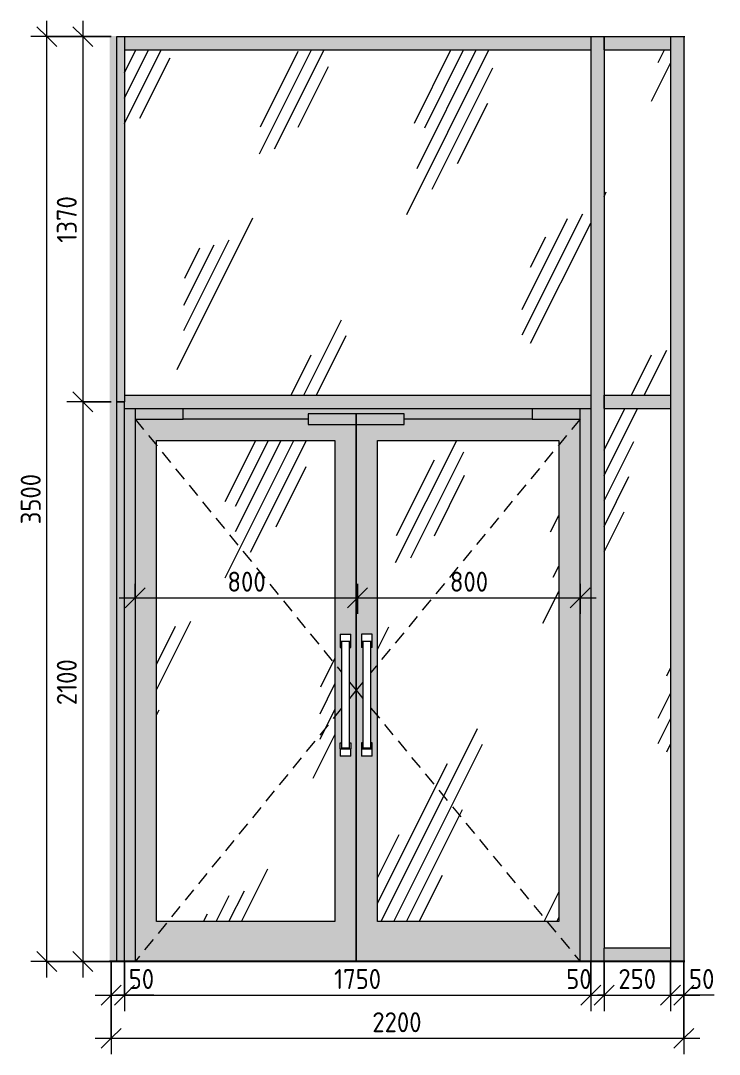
# Model space of a CAD drawing. Header units: millimetres. Extents: x -11619 to 28531, y -388 to 22769.
# Drawn here: x 21148 to 23771, y -348 to 3530 of the extents above; entities that cross this region are included whole.
import ezdxf

# ---------------------------------------------------------------- set-up
doc = ezdxf.new("R2010")
doc.units = ezdxf.units.MM
doc.linetypes.add('200_ШТРИХ_ш1п0_6_', pattern=[80, 50, -30])
for name, color, linetype, lineweight in [('A-ANNO-DIMS', 7, 'Continuous', 9), ('A-ANNO-DIMS-50', 7, 'Continuous', 9), ('A-DOOR-1', 7, 'Continuous', 9), ('A-DOOR-3', 7, '200_ШТРИХ_ш1п0_6_', 9), ('A-FLOR', 7, 'Continuous', 9), ('A-GLAZ-CURT', 7, 'Continuous', 9), ('A-GLAZ-CWMG', 7, 'Continuous', 9), ('A-WALL-PATT', 7, 'Continuous', 9), ('I-WALL', 7, 'Continuous', 9)]:
    doc.layers.add(name, color=color, linetype=linetype, lineweight=lineweight)
doc.layers.add('A-FLOR-FNSH-2', color=7, linetype='Continuous', lineweight=25, true_color=0x3c3c3c)
doc.styles.add('ISOCPEUR', font='isocpeur.ttf', dxfattribs={"width": 0.9, "height": 75})
doc.dimstyles.new('ISO-1_5_2', dxfattribs={"dimscale": 304.8, "dimtxt": 74.698588, "dimasz": 0.246063, "dimexe": 0.19685, "dimexo": 0, "dimgap": 0, "dimtad": 1, "dimdec": 0, "dimzin": 0, "dimdsep": 46, "dimtxsty": 'ISOCPEUR', "dimblk1": 'OBLIQUE', "dimblk2": 'OBLIQUE', "dimsah": 1, "dimcen": 0.09, "dimdle": 0.19685, "dimazin": 0, "dimtfac": 1, "dimtdec": 4, "dimtix": 1, "dimtmove": 0, "dimatfit": 3, "dimfxl": 1, "dimtvp": 1, "dimtolj": 1, "dimtzin": 0, "dimarcsym": 2})
doc.dimstyles.new('ISO-1_5_2_1', dxfattribs={"dimscale": 304.8, "dimtxt": 74.698588, "dimasz": 0.246063, "dimexe": 0.19685, "dimexo": 0, "dimgap": 0, "dimtad": 1, "dimdec": 0, "dimzin": 0, "dimdsep": 46, "dimtxsty": 'ISOCPEUR', "dimblk1": 'OBLIQUE', "dimblk2": 'OBLIQUE', "dimsah": 1, "dimcen": 0.09, "dimdle": 0.19685, "dimazin": 0, "dimtfac": 1, "dimtdec": 4, "dimtix": 1, "dimtmove": 1, "dimatfit": 3, "dimfxl": 1, "dimtvp": 1, "dimtolj": 1, "dimtzin": 0, "dimarcsym": 2})
doc.dimstyles.new('ISO-1_5_окр_100', dxfattribs={"dimscale": 304.8, "dimtxt": 74.698588, "dimasz": 0.246063, "dimexe": 0.19685, "dimexo": 0, "dimgap": 0, "dimtad": 1, "dimdec": 0, "dimrnd": 100, "dimzin": 0, "dimdsep": 46, "dimtxsty": 'ISOCPEUR', "dimblk1": 'OBLIQUE', "dimblk2": 'OBLIQUE', "dimsah": 1, "dimcen": 0.09, "dimdle": 0.19685, "dimazin": 0, "dimtfac": 1, "dimtdec": 4, "dimtix": 1, "dimtmove": 0, "dimatfit": 3, "dimfxl": 1, "dimtvp": 1, "dimtolj": 1, "dimtzin": 0, "dimarcsym": 2})
pattern_1 = [(63.435, (-16403.9, 63.5), (-511.17, 1533.5), [635, -381, 635, -381, -807.8]), (63.435, (-16403.9, 63.5), (-511.17, 1533.5), [-2032, 254, -553.8]), (63.435, (-16435.6, 95.2), (-511.17, 1533.5), [508, -635, 381, -381, -934.8]), (63.435, (-16435.6, 95.2), (-511.17, 1533.5), [-1905, 444.5, -490.3]), (63.435, (-16435.6, 190.5), (-511.17, 1533.5), [381, -762, 254, -381, -1061.8]), (63.435, (-16435.6, 190.5), (-511.17, 1533.5), [-1778, 571.5, -490.3]), (63.435, (-16340.4, 95.2), (-511.17, 1533.5), [381, -762, 317.5, -12809.3]), (63.435, (-16245.1, 190.5), (-511.17, 1533.5), [190.5, -952.5, 127, -12999.8]), (63.435, (-16403.9, 349.2), (-511.17, 1533.5), [127, -952.5, 127, -508, -1125.3]), (63.435, (-16403.9, 349.2), (-511.17, 1533.5), [-1714.5, 317.5, -807.8]), (63.435, (-15832.4, 254), (-511.17, 1533.5), [635, -952.5, 762, -503]), (63.435, (-15832.4, 158.8), (-511.17, 1533.5), [889, -635, 952.5, -376]), (63.435, (-15768.9, 190.5), (-511.17, 1533.5), [1016, -508, 762, -553.8]), (63.435, (-15673.6, 285.8), (-511.17, 1533.5), [635, -889, 508, -807.8]), (63.435, (-15768.9, 476.2), (-511.17, 1533.5), [317.5, -1270, 381, -871.3]), (63.435, (-15578.4, 381), (-511.17, 1533.5), [254, -1270, 254, -1061.8])]

# ---------------------------------------------------------------- blocks, each defined once
blk = doc.blocks.new('Прямоугольный импост - Импост структурный с накладкой - 160мм Темный-30756008-В-15')
at = {"layer": 'A-GLAZ-CWMG'}
blk.add_hatch(color=256, dxfattribs=at).paths.add_polyline_path([(-16450, 0), (-16446.6, 0), (-16446.6, 2100), (-16450, 2100), (-16450, 1735.9)])
blk = doc.blocks.new('Прямоугольный импост - Импост структурный с накладкой - 160мм Темный-32356288-В-15')
at = {"layer": 'A-GLAZ-CWMG'}
blk.add_hatch(color=256, dxfattribs=at).paths.add_polyline_path([(-16500, 3420), (-16500, 3470), (-16750, 3470), (-16750, 3420)])
for p, q in [((-16750, 3420), (-16750, 3470)), ((-16500, 3470), (-16500, 3420)), ((-16750, 3420), (-16500, 3420))]:
    blk.add_line(p, q, dxfattribs=at)
blk = doc.blocks.new('Прямоугольный импост - Импост структурный с накладкой - 160мм Темный-32356295-В-15')
at = {"layer": 'A-GLAZ-CWMG'}
blk.add_hatch(color=256, dxfattribs=at).paths.add_polyline_path([(-16490, 0), (-16450, 0), (-16450, 2100), (-16500, 2100), (-16500, 0)])
for p, q in [((-16500, 2100), (-16500, 50)), ((-16450, 2100), (-16450, 0))]:
    blk.add_line(p, q, dxfattribs=at)
blk = doc.blocks.new('Дверь_Витражная_остекление_ - ВВ-15 остекление-32355915-В-15')
at = {"layer": 'A-DOOR-1'}
h = blk.add_hatch(color=256, dxfattribs=at)
h.paths.add_polyline_path([(-18510, 0), (-18510, 2075), (-18550, 2075), (-18550, 0)])
h.paths.add_polyline_path([(-16800, 0), (-16800, 2075), (-16840, 2075), (-16840, 0)])
h.paths.add_polyline_path([(-17020, 2035), (-17020, 2075), (-18330, 2075), (-18330, 2035), (-17860, 2035), (-17860, 2055), (-17500, 2055), (-17500, 2035)])
for points in [[(-18430, 2035), (-18330, 2035), (-18330, 2075), (-18510, 2075), (-18510, 2035)], [(-17020, 2035), (-16840, 2035), (-16840, 2075), (-17020, 2075), (-17020, 2040.2)], [(-17760, 2015), (-17680, 2015), (-17680, 2055), (-17860, 2055), (-17860, 2015)], [(-17679.2, 2015), (-17500, 2015), (-17500, 2055), (-17680, 2055), (-17680, 2015)]]:
    blk.add_hatch(color=256, dxfattribs=at).paths.add_polyline_path(points)
h = blk.add_hatch(color=256, dxfattribs=at)
h.paths.add_polyline_path([(-18510, 0), (-17680, 0), (-17680, 2015), (-17860, 2015), (-17860, 2035), (-18510, 2035), (-18510, 867.8)])
h.paths.add_polyline_path([(-17760, 150), (-18430, 150), (-18430, 1955), (-17760, 1955), (-17760, 433.7)])
h.paths.add_polyline_path([(-17714.8, 770), (-17740, 770), (-17740, 820), (-17735, 820), (-17735, 1177.5), (-17740, 1177.5), (-17740, 1227.5), (-17700, 1227.5), (-17700, 1177.5), (-17705, 1177.5), (-17705, 820), (-17700, 820), (-17700, 770), (-17710, 770)])
h = blk.add_hatch(color=256, dxfattribs=at)
h.paths.add_polyline_path([(-17680, 0), (-16840, 0), (-16840, 2035), (-17500, 2035), (-17500, 2015), (-17680, 2015), (-17680, 433.7)])
h.paths.add_polyline_path([(-16920, 150), (-17600, 150), (-17600, 1955), (-16920, 1955), (-16920, 1735.9)])
h.paths.add_polyline_path([(-17650, 770), (-17660, 770), (-17660, 820), (-17655, 820), (-17655, 1177.5), (-17660, 1177.5), (-17660, 1227.5), (-17620, 1227.5), (-17620, 1177.5), (-17625, 1177.5), (-17625, 820), (-17620, 820), (-17620, 770), (-17645.2, 770)])
h = blk.add_hatch(dxfattribs=at)
h.set_pattern_fill('FP_6', color=256, style=0, pattern_type=2)
h.set_pattern_definition(pattern_1)
h.paths.add_polyline_path([(-17760, 150), (-17760, 1955), (-18430, 1955), (-18430, 150), (-18066.3, 150)])
h = blk.add_hatch(dxfattribs=at)
h.set_pattern_fill('FP_6', color=256, style=0, pattern_type=2)
h.set_pattern_definition(pattern_1)
h.paths.add_polyline_path([(-17600, 150), (-16920, 150), (-16920, 1955), (-17600, 1955), (-17600, 433.7)])
for p, q in [((-18510, 2075), (-18510, 2035)), ((-18330, 2035), (-18330, 2075)), ((-17020, 2075), (-17020, 2035)), ((-16840, 2035), (-16840, 2075)), ((-18510, 2035), (-18510, 0)), ((-18510, 2035), (-18330, 2035)), ((-17860, 2035), (-18330, 2035)), ((-17680, 2055), (-17860, 2055)), ((-17860, 2055), (-17860, 2015)), ((-17680, 2015), (-17680, 2055)), ((-17500, 2055), (-17680, 2055)), ((-17680, 2055), (-17680, 2015)), ((-17500, 2015), (-17500, 2055)), ((-17020, 2035), (-17500, 2035)), ((-17020, 2035), (-16840, 2035)), ((-16840, 0), (-16840, 2035)), ((-17860, 2015), (-17680, 2015)), ((-17680, 0), (-17680, 2015)), ((-17680, 2015), (-17680, 0)), ((-17680, 2015), (-17500, 2015)), ((-18430, 150), (-18430, 1955)), ((-18430, 1955), (-17760, 1955)), ((-17760, 1955), (-17760, 150)), ((-17600, 150), (-17600, 1955)), ((-17600, 1955), (-16920, 1955)), ((-16920, 1955), (-16920, 150)), ((-17740, 1227.5), (-17740, 1200)), ((-17740, 1227.5), (-17700, 1227.5)), ((-17700, 1200), (-17700, 1227.5)), ((-17660, 1227.5), (-17660, 1200)), ((-17620, 1227.5), (-17660, 1227.5)), ((-17620, 1200), (-17620, 1227.5)), ((-17700, 1200), (-17740, 1200)), ((-17740, 1200), (-17740, 1177.5)), ((-17740, 1177.5), (-17735, 1177.5)), ((-17735, 1200), (-17735, 800)), ((-17705, 800), (-17705, 1200)), ((-17705, 1177.5), (-17700, 1177.5)), ((-17700, 1177.5), (-17700, 1200)), ((-17620, 1200), (-17660, 1200)), ((-17660, 1200), (-17660, 1177.5)), ((-17655, 1177.5), (-17660, 1177.5)), ((-17655, 1200), (-17655, 800)), ((-17625, 800), (-17625, 1200)), ((-17620, 1177.5), (-17625, 1177.5)), ((-17620, 1177.5), (-17620, 1200)), ((-17740, 797.5), (-17740, 820)), ((-17740, 820), (-17735, 820)), ((-17705, 820), (-17700, 820)), ((-17700, 820), (-17700, 797.5)), ((-17655, 820), (-17660, 820)), ((-17660, 820), (-17660, 797.5)), ((-17620, 820), (-17625, 820)), ((-17620, 797.5), (-17620, 820)), ((-17740, 797.5), (-17740, 770)), ((-17740, 797.5), (-17700, 797.5)), ((-17705, 800), (-17735, 800)), ((-17700, 770), (-17700, 797.5)), ((-17660, 797.5), (-17660, 770)), ((-17660, 797.5), (-17620, 797.5)), ((-17625, 800), (-17655, 800)), ((-17620, 770), (-17620, 797.5)), ((-17700, 770), (-17740, 770)), ((-17620, 770), (-17660, 770)), ((-17760, 150), (-18430, 150)), ((-16920, 150), (-17600, 150))]:
    blk.add_line(p, q, dxfattribs=at)
at = {"layer": 'A-DOOR-3'}
for p, q in [((-18510, 2035), (-17735, 1084.9)), ((-16840, 2035), (-17625, 1084.1)), ((-17705, 1048.1), (-17680, 1017.5)), ((-17655, 1047.8), (-17680, 1017.5)), ((-17680, 1017.5), (-17705, 986.9)), ((-17680, 1017.5), (-17655, 987.2)), ((-17735, 950.1), (-18510, 0)), ((-17625, 950.9), (-16840, 0))]:
    blk.add_line(p, q, dxfattribs=at)
blk = doc.blocks.new('Системная панель - Стекло - 40мм-32356190-В-15')
at = {"layer": 'A-GLAZ-CURT'}
h = blk.add_hatch(dxfattribs=at)
h.set_pattern_fill('FP_6', color=256, style=0, pattern_type=2)
h.set_pattern_definition(pattern_1)
h.paths.add_polyline_path([(-16750, 50), (-16500, 50), (-16500, 2075), (-16750, 2075), (-16750, 1735.9)])
blk = doc.blocks.new('Прямоугольный импост - Импост структурный с накладкой - 160мм Темный-32356290-В-15')
at = {"layer": 'A-GLAZ-CWMG'}
blk.add_hatch(color=256, dxfattribs=at).paths.add_polyline_path([(-17526.4, 3420), (-16800, 3420), (-16800, 3470), (-18550, 3470), (-18550, 3420)])
for p in [(-16800, 3470), (-18550, 3420)]:
    blk.add_line(p, (-16800, 3420), dxfattribs=at)
blk = doc.blocks.new('Прямоугольный импост - Импост структурный с накладкой - 190мм-32819534-В-15')
at = {"layer": 'A-GLAZ-CWMG'}
blk.add_hatch(color=256, dxfattribs=at).paths.add_polyline_path([(-16750, 0), (-16500, 0), (-16500, 50), (-16750, 50), (-16750, 40)])
for p, q in [((-16750, 0), (-16750, 50)), ((-16500, 50), (-16750, 50)), ((-16500, 50), (-16500, 0))]:
    blk.add_line(p, q, dxfattribs=at)
blk = doc.blocks.new('Прямоугольный импост - Импост структурный с накладкой - 160мм Темный-32356291-В-15')
at = {"layer": 'A-GLAZ-CWMG'}
blk.add_hatch(color=256, dxfattribs=at).paths.add_polyline_path([(-16800, 0), (-16750, 0), (-16750, 2100), (-16800, 2100), (-16800, 1735.9)])
for p, q in [((-16800, 2100), (-16800, 0)), ((-16750, 2100), (-16750, 50))]:
    blk.add_line(p, q, dxfattribs=at)
blk = doc.blocks.new('Системная панель - Стекло - 40мм-32355908-В-15')
at = {"layer": 'A-GLAZ-CURT'}
h = blk.add_hatch(dxfattribs=at)
h.set_pattern_fill('FP_6', color=256, style=0, pattern_type=2)
h.set_pattern_definition(pattern_1)
h.paths.add_polyline_path([(-17526.4, 2125), (-16800, 2125), (-16800, 3420), (-18550, 3420), (-18550, 2125)])
blk = doc.blocks.new('Системная панель - Стекло - 40мм-32356191-В-15')
at = {"layer": 'A-GLAZ-CURT'}
h = blk.add_hatch(dxfattribs=at)
h.set_pattern_fill('FP_6', color=256, style=0, pattern_type=2)
h.set_pattern_definition(pattern_1)
h.paths.add_polyline_path([(-16500, 2125), (-16500, 3420), (-16750, 3420), (-16750, 2125)])
blk = doc.blocks.new('Прямоугольный импост - Импост структурный с накладкой - 160мм Темный-32356297-В-15')
at = {"layer": 'A-GLAZ-CWMG'}
blk.add_hatch(color=256, dxfattribs=at).paths.add_polyline_path([(-16490, 2100), (-16450, 2100), (-16450, 3470), (-16500, 3470), (-16500, 2100)])
for p, q in [((-16500, 3470), (-16500, 2100)), ((-16450, 3470), (-16450, 2100))]:
    blk.add_line(p, q, dxfattribs=at)
blk = doc.blocks.new('Прямоугольный импост - Импост структурный с накладкой - 190мм-32819424-В-15')
at = {"layer": 'A-GLAZ-CWMG'}
blk.add_hatch(color=256, dxfattribs=at).paths.add_polyline_path([(-18550, 0), (-18550, 2100), (-18579, 2100), (-18579, 0)])
for p in [(-18579, 2100), (-18550, 0)]:
    blk.add_line(p, (-18550, 2100), dxfattribs=at)
blk = doc.blocks.new('Прямоугольный импост - Импост структурный с накладкой - 160мм Темный-32356292-В-15')
at = {"layer": 'A-GLAZ-CWMG'}
blk.add_hatch(color=256, dxfattribs=at).paths.add_polyline_path([(-18550, 2075), (-16800, 2075), (-16800, 2125), (-18550, 2125), (-18550, 2100)])
for p, q in [((-18550, 2125), (-16800, 2125)), ((-16800, 2125), (-16800, 2075)), ((-18550, 2075), (-16800, 2075))]:
    blk.add_line(p, q, dxfattribs=at)
blk = doc.blocks.new('Прямоугольный импост - Импост структурный с накладкой - 160мм Темный-30755837-В-15')
at = {"layer": 'A-GLAZ-CWMG'}
blk.add_hatch(color=256, dxfattribs=at).paths.add_polyline_path([(-16500, 2075), (-16500, 2125), (-16750, 2125), (-16750, 2075)])
for p, q in [((-16750, 2075), (-16750, 2125)), ((-16750, 2125), (-16500, 2125)), ((-16500, 2125), (-16500, 2075)), ((-16750, 2075), (-16500, 2075))]:
    blk.add_line(p, q, dxfattribs=at)
blk = doc.blocks.new('Прямоугольный импост - Импост структурный с накладкой - 190мм-32819423-В-15')
at = {"layer": 'A-GLAZ-CWMG'}
blk.add_hatch(color=256, dxfattribs=at).paths.add_polyline_path([(-18579, 2100), (-18550, 2100), (-18550, 3470), (-18579, 3470)])
for p, q in [((-18550, 3470), (-18550, 2100)), ((-18550, 2100), (-18579, 2100))]:
    blk.add_line(p, q, dxfattribs=at)
blk = doc.blocks.new('Прямоугольный импост - Импост структурный с накладкой - 160мм Темный-32356294-В-15')
at = {"layer": 'A-GLAZ-CWMG'}
blk.add_hatch(color=256, dxfattribs=at).paths.add_polyline_path([(-16800, 2100), (-16750, 2100), (-16750, 3470), (-16800, 3470), (-16800, 2115)])
for p, q in [((-16800, 3470), (-16800, 2100)), ((-16750, 3470), (-16750, 2100))]:
    blk.add_line(p, q, dxfattribs=at)
blk = doc.blocks.new('Прямоугольный импост - Импост структурный с накладкой - 160мм Темный-32352607-В-15')
at = {"layer": 'A-GLAZ-CWMG'}
blk.add_hatch(color=256, dxfattribs=at).paths.add_polyline_path([(-16450, 2100), (-16446.6, 2100), (-16446.6, 3470), (-16450, 3470), (-16450, 2115)])
blk = doc.blocks.new('DIMBLOCK141-В-15')
at = {"layer": 'A-ANNO-DIMS-50'}
for p, q in [((21381.6, 3530), (21381.6, 2100)), ((21487.8, 3470), (21321.6, 3470)), ((21381.6, 3470), (21487.8, 3470)), ((21487.8, 2100), (21321.6, 2100)), ((21381.6, 2100), (21487.8, 2100))]:
    blk.add_line(p, q, dxfattribs=at)
at = {"layer": 'A-ANNO-DIMS-50', "lineweight": 20}
for p, q in [((21381.6, 3470), (21344.1, 3507.5)), ((21381.6, 3470), (21419.1, 3432.5)), ((21381.6, 2100), (21344.1, 2137.5)), ((21381.6, 2100), (21419.1, 2062.5))]:
    blk.add_line(p, q, dxfattribs=at)
at = {"layer": 'A-ANNO-DIMS-50', "color": 0, "insert": (21283.6, 2696.7), "char_height": 75, "width": 212.029, "attachment_point": 1, "rotation": 90, "line_spacing_factor": 1.149209, "style": 'ISOCPEUR'}
blk.add_mtext('1370', dxfattribs=at)
blk = doc.blocks.new('_Oblique')
at = {"color": 0, "linetype": 'ByBlock', "lineweight": -2}
blk.add_line((-0.5, -0.5), (0.5, 0.5), dxfattribs=at)
blk = doc.blocks.new('DIMBLOCK142-В-15')
at = {"layer": 'A-ANNO-DIMS-50', "lineweight": 20}
for p, q in [((21381.6, 2100), (21344.1, 2137.5)), ((21381.6, 2100), (21419.1, 2062.5)), ((21381.6, 0), (21344.1, 37.5)), ((21381.6, 0), (21419.1, -37.5))]:
    blk.add_line(p, q, dxfattribs=at)
at = {"layer": 'A-ANNO-DIMS-50'}
for p, q in [((21487.8, 2100), (21321.6, 2100)), ((21381.6, 2100), (21381.6, -60)), ((21381.6, 2100), (21487.8, 2100)), ((21487.8, 0), (21321.6, 0)), ((21381.6, 0), (21487.8, 0))]:
    blk.add_line(p, q, dxfattribs=at)
at = {"layer": 'A-ANNO-DIMS-50', "color": 0, "insert": (21283.6, 961.7), "char_height": 75, "width": 212.029, "attachment_point": 1, "rotation": 90, "line_spacing_factor": 1.149209, "style": 'ISOCPEUR'}
blk.add_mtext('2100', dxfattribs=at)
blk = doc.blocks.new('DIMBLOCK143-В-15')
at = {"layer": 'A-ANNO-DIMS-50'}
for p, q in [((21487.8, 0), (21487.8, -186.3)), ((21487.8, -126.3), (21487.8, 0)), ((21537.8, 0), (21537.8, -186.3)), ((21537.8, -126.3), (21537.8, 0)), ((21427.8, -126.3), (21537.8, -126.3)), ((21503.5, -126.3), (21512.8, -126.3)), ((21648.3, -126.3), (21503.5, -126.3))]:
    blk.add_line(p, q, dxfattribs=at)
at = {"layer": 'A-ANNO-DIMS-50', "lineweight": 20}
for p, q in [((21487.8, -126.3), (21525.3, -88.8)), ((21537.8, -126.3), (21575.3, -88.8)), ((21487.8, -126.3), (21450.3, -163.8)), ((21537.8, -126.3), (21500.3, -163.8))]:
    blk.add_line(p, q, dxfattribs=at)
at = {"layer": 'A-ANNO-DIMS-50', "color": 0, "insert": (21553.5, -28.3), "char_height": 75, "width": 113.772, "attachment_point": 1, "line_spacing_factor": 1.149209, "style": 'ISOCPEUR'}
blk.add_mtext('50', dxfattribs=at)
blk = doc.blocks.new('DIMBLOCK144-В-15')
at = {"layer": 'A-ANNO-DIMS-50'}
for p, q in [((21537.8, 0), (21537.8, -186.3)), ((21537.8, -126.3), (21537.8, 0)), ((23287.8, 0), (23287.8, -186.3)), ((23287.8, -126.3), (23287.8, 0)), ((21537.8, -126.3), (23287.8, -126.3))]:
    blk.add_line(p, q, dxfattribs=at)
at = {"layer": 'A-ANNO-DIMS-50', "lineweight": 20}
for p, q in [((21537.8, -126.3), (21575.3, -88.8)), ((23287.8, -126.3), (23325.3, -88.8)), ((21537.8, -126.3), (21500.3, -163.8)), ((23287.8, -126.3), (23250.3, -163.8))]:
    blk.add_line(p, q, dxfattribs=at)
at = {"layer": 'A-ANNO-DIMS-50', "color": 0, "insert": (22324.5, -28.3), "char_height": 75, "width": 212.029, "attachment_point": 1, "line_spacing_factor": 1.149209, "style": 'ISOCPEUR'}
blk.add_mtext('1750', dxfattribs=at)
blk = doc.blocks.new('DIMBLOCK145-В-15')
at = {"layer": 'A-ANNO-DIMS-50'}
for p, q in [((23287.8, 0), (23287.8, -186.3)), ((23287.8, -126.3), (23287.8, 0)), ((23337.8, 0), (23337.8, -186.3)), ((23337.8, -126.3), (23337.8, 0)), ((23195.8, -126.3), (23340.7, -126.3)), ((23287.8, -126.3), (23337.8, -126.3)), ((23340.7, -126.3), (23312.8, -126.3))]:
    blk.add_line(p, q, dxfattribs=at)
at = {"layer": 'A-ANNO-DIMS-50', "lineweight": 20}
for p, q in [((23287.8, -126.3), (23325.3, -88.8)), ((23337.8, -126.3), (23375.3, -88.8)), ((23287.8, -126.3), (23250.3, -163.8)), ((23337.8, -126.3), (23300.3, -163.8))]:
    blk.add_line(p, q, dxfattribs=at)
at = {"layer": 'A-ANNO-DIMS-50', "color": 0, "insert": (23195.8, -28.3), "char_height": 75, "width": 113.772, "attachment_point": 1, "line_spacing_factor": 1.149209, "style": 'ISOCPEUR'}
blk.add_mtext('50', dxfattribs=at)
blk = doc.blocks.new('DIMBLOCK146-В-15')
at = {"layer": 'A-ANNO-DIMS-50'}
for p, q in [((23337.8, 0), (23337.8, -186.3)), ((23337.8, -126.3), (23337.8, 0)), ((23587.8, 0), (23587.8, -186.3)), ((23587.8, -126.3), (23587.8, 0)), ((23337.8, -126.3), (23587.8, -126.3))]:
    blk.add_line(p, q, dxfattribs=at)
at = {"layer": 'A-ANNO-DIMS-50', "lineweight": 20}
for p, q in [((23337.8, -126.3), (23375.3, -88.8)), ((23587.8, -126.3), (23625.3, -88.8)), ((23337.8, -126.3), (23300.3, -163.8)), ((23587.8, -126.3), (23550.3, -163.8))]:
    blk.add_line(p, q, dxfattribs=at)
at = {"layer": 'A-ANNO-DIMS-50', "color": 0, "insert": (23391.7, -28.3), "char_height": 75, "width": 170.658, "attachment_point": 1, "line_spacing_factor": 1.149209, "style": 'ISOCPEUR'}
blk.add_mtext('250', dxfattribs=at)
blk = doc.blocks.new('DIMBLOCK147-В-15')
at = {"layer": 'A-ANNO-DIMS-50'}
for p, q in [((23587.8, 0), (23587.8, -186.3)), ((23587.8, -126.3), (23587.8, 0)), ((23637.8, 0), (23637.8, -186.3)), ((23637.8, -126.3), (23637.8, 0)), ((23587.8, -126.3), (23697.8, -126.3)), ((23606.9, -126.3), (23612.8, -126.3)), ((23751.7, -126.3), (23606.9, -126.3))]:
    blk.add_line(p, q, dxfattribs=at)
at = {"layer": 'A-ANNO-DIMS-50', "lineweight": 20}
for p, q in [((23587.8, -126.3), (23625.3, -88.8)), ((23637.8, -126.3), (23675.3, -88.8)), ((23587.8, -126.3), (23550.3, -163.8)), ((23637.8, -126.3), (23600.3, -163.8))]:
    blk.add_line(p, q, dxfattribs=at)
at = {"layer": 'A-ANNO-DIMS-50', "color": 0, "insert": (23656.9, -28.3), "char_height": 75, "width": 113.772, "attachment_point": 1, "line_spacing_factor": 1.149209, "style": 'ISOCPEUR'}
blk.add_mtext('50', dxfattribs=at)
blk = doc.blocks.new('DIMBLOCK148-В-15')
at = {"layer": 'A-ANNO-DIMS-50'}
for p, q in [((21246.2, -60), (21246.2, 3530)), ((21472.4, 3470), (21186.2, 3470)), ((21246.2, 3470), (21482.3, 3470)), ((21487.8, 0), (21186.2, 0)), ((21246.2, 0), (21487.8, 0))]:
    blk.add_line(p, q, dxfattribs=at)
at = {"layer": 'A-ANNO-DIMS-50', "lineweight": 20}
for p, q in [((21246.2, 3470), (21208.7, 3507.5)), ((21246.2, 3470), (21283.7, 3432.5)), ((21246.2, 0), (21208.7, 37.5)), ((21246.2, 0), (21283.7, -37.5))]:
    blk.add_line(p, q, dxfattribs=at)
at = {"layer": 'A-ANNO-DIMS-50', "color": 0, "insert": (21148.2, 1640.2), "char_height": 75, "width": 227.543, "attachment_point": 1, "rotation": 90, "line_spacing_factor": 1.149209, "style": 'ISOCPEUR'}
blk.add_mtext('3500', dxfattribs=at)
blk = doc.blocks.new('DIMBLOCK149-В-15')
at = {"layer": 'A-ANNO-DIMS-50'}
for p, q in [((21577.8, 1417.4), (21577.8, 1304.4)), ((21577.8, 1364.4), (21577.8, 1417.4)), ((22412.8, 1417.4), (22412.8, 1304.4)), ((22412.8, 1364.4), (22412.8, 1417.4)), ((21517.8, 1364.4), (22412.8, 1364.4))]:
    blk.add_line(p, q, dxfattribs=at)
at = {"layer": 'A-ANNO-DIMS-50', "lineweight": 20}
for p, q in [((21577.8, 1364.4), (21615.3, 1401.9)), ((22412.8, 1364.4), (22450.3, 1401.9)), ((21577.8, 1364.4), (21540.3, 1326.9)), ((22412.8, 1364.4), (22375.3, 1326.9))]:
    blk.add_line(p, q, dxfattribs=at)
at = {"layer": 'A-ANNO-DIMS-50', "color": 0, "insert": (21924.2, 1462.4), "char_height": 75, "width": 170.658, "attachment_point": 1, "line_spacing_factor": 1.149209, "style": 'ISOCPEUR'}
blk.add_mtext('800', dxfattribs=at)
blk = doc.blocks.new('DIMBLOCK150-В-15')
at = {"layer": 'A-ANNO-DIMS-50'}
for p, q in [((22412.8, 1417.4), (22412.8, 1304.4)), ((22412.8, 1364.4), (22412.8, 1417.4)), ((23247.8, 1417.4), (23247.8, 1304.4)), ((23247.8, 1364.4), (23247.8, 1417.4)), ((22412.8, 1364.4), (23307.8, 1364.4))]:
    blk.add_line(p, q, dxfattribs=at)
at = {"layer": 'A-ANNO-DIMS-50', "lineweight": 20}
for p, q in [((22412.8, 1364.4), (22450.3, 1401.9)), ((23247.8, 1364.4), (23285.3, 1401.9)), ((22412.8, 1364.4), (22375.3, 1326.9)), ((23247.8, 1364.4), (23210.3, 1326.9))]:
    blk.add_line(p, q, dxfattribs=at)
at = {"layer": 'A-ANNO-DIMS-50', "color": 0, "insert": (22759.2, 1462.4), "char_height": 75, "width": 170.658, "attachment_point": 1, "line_spacing_factor": 1.149209, "style": 'ISOCPEUR'}
blk.add_mtext('800', dxfattribs=at)
blk = doc.blocks.new('DIMBLOCK151-В-15')
at = {"layer": 'A-ANNO-DIMS-50'}
for p, q in [((21487.8, 0), (21487.8, -348.4)), ((21487.8, -288.4), (21487.8, 0)), ((23637.8, 0), (23637.8, -348.4)), ((23637.8, -288.4), (23637.8, 0)), ((21427.8, -288.4), (23697.8, -288.4))]:
    blk.add_line(p, q, dxfattribs=at)
at = {"layer": 'A-ANNO-DIMS-50', "lineweight": 20}
for p, q in [((21487.8, -288.4), (21525.3, -250.9)), ((23637.8, -288.4), (23675.3, -250.9)), ((21487.8, -288.4), (21450.3, -325.9)), ((23637.8, -288.4), (23600.3, -325.9))]:
    blk.add_line(p, q, dxfattribs=at)
at = {"layer": 'A-ANNO-DIMS-50', "color": 0, "insert": (22468, -190.4), "char_height": 75, "width": 227.543, "attachment_point": 1, "line_spacing_factor": 1.149209, "style": 'ISOCPEUR'}
blk.add_mtext('2200', dxfattribs=at)

msp = doc.modelspace()

# ---------------------------------------------------------------- hatches: boundary and pattern name
at = {"layer": 'A-WALL-PATT'}
msp.add_hatch(color=256, dxfattribs=at).paths.add_polyline_path([(21508.8, 0), (21508.8, 3470), (23641.2, 3470), (23641.2, 3472.3), (21481.7, 3472.3), (21481.7, 0), (21487.8, 0)])

# ---------------------------------------------------------------- linework, layer by layer
at = {"layer": 'A-FLOR'}
msp.add_line((23641.2, -0.1), (21481.7, -0.1), dxfattribs=at)
at = {"layer": 'A-FLOR-FNSH-2'}
msp.add_line((23641.2, 0), (21481.7, 0), dxfattribs=at)
at = {"layer": 'I-WALL'}
for p, q in [((21508.8, 0), (21508.8, 3470)), ((21508.8, 3470), (23641.2, 3470))]:
    msp.add_line(p, q, dxfattribs=at)

# ---------------------------------------------------------------- block references
at = {"layer": 'A-DOOR-1'}
msp.add_blockref('Дверь_Витражная_остекление_ - ВВ-15 остекление-32355915-В-15', (40087.8, 0), dxfattribs=at)
at = {"layer": 'A-GLAZ-CURT'}
for name in ['Системная панель - Стекло - 40мм-32355908-В-15', 'Системная панель - Стекло - 40мм-32356191-В-15', 'Системная панель - Стекло - 40мм-32356190-В-15']:
    msp.add_blockref(name, (40087.8, 0), dxfattribs=at)
at = {"layer": 'A-GLAZ-CWMG'}
for name in ['Прямоугольный импост - Импост структурный с накладкой - 190мм-32819423-В-15', 'Прямоугольный импост - Импост структурный с накладкой - 160мм Темный-32356290-В-15', 'Прямоугольный импост - Импост структурный с накладкой - 160мм Темный-32356294-В-15', 'Прямоугольный импост - Импост структурный с накладкой - 160мм Темный-32356288-В-15', 'Прямоугольный импост - Импост структурный с накладкой - 160мм Темный-32356297-В-15', 'Прямоугольный импост - Импост структурный с накладкой - 160мм Темный-32352607-В-15', 'Прямоугольный импост - Импост структурный с накладкой - 190мм-32819424-В-15', 'Прямоугольный импост - Импост структурный с накладкой - 160мм Темный-32356292-В-15', 'Прямоугольный импост - Импост структурный с накладкой - 160мм Темный-32356291-В-15', 'Прямоугольный импост - Импост структурный с накладкой - 160мм Темный-30755837-В-15', 'Прямоугольный импост - Импост структурный с накладкой - 160мм Темный-32356295-В-15', 'Прямоугольный импост - Импост структурный с накладкой - 160мм Темный-30756008-В-15', 'Прямоугольный импост - Импост структурный с накладкой - 190мм-32819534-В-15']:
    msp.add_blockref(name, (40087.8, 0), dxfattribs=at)

# ---------------------------------------------------------------- dimensions: what is measured, and where the dimension line sits
at = {"layer": 'A-ANNO-DIMS'}
for base, p1, p2, dimstyle, override, picture, middle in [((21246.2, 3470), (21487.8, 0), (21472.4, 3470), 'ISO-1_5_окр_100', {"dimpost": '<>', "dimfxl": 3470.034475}, 'DIMBLOCK148-В-15', (21208.7, 1735)), ((21381.6, 2100), (21487.8, 3470), (21487.8, 2100), 'ISO-1_5_2', {"dimpost": '<>', "dimfxl": 1370}, 'DIMBLOCK141-В-15', (21344.1, 2785)), ((21381.6, 0), (21487.8, 2100), (21487.8, 0), 'ISO-1_5_2', {"dimpost": '<>', "dimfxl": 2100}, 'DIMBLOCK142-В-15', (21344.1, 1050))]:
    dim = msp.add_linear_dim(base=base, p1=p1, p2=p2, angle=90, dimstyle=dimstyle, override=override, dxfattribs=at)
    dim.commit()
    dim.dimension.update_dxf_attribs({"geometry": picture, "text_midpoint": middle})
for base, p1, p2, dimstyle, override, picture, middle in [((22412.8, 1364.4), (21577.8, 1417.4), (22412.8, 1417.4), 'ISO-1_5_окр_100', {"dimpost": '<>', "dimfxl": 835}, 'DIMBLOCK149-В-15', (21995.3, 1401.9)), ((23247.8, 1364.4), (22412.8, 1417.4), (23247.8, 1417.4), 'ISO-1_5_окр_100', {"dimpost": '<>', "dimfxl": 835}, 'DIMBLOCK150-В-15', (22830.3, 1401.9)), ((23637.8, -288.4), (21487.8, 0), (23637.8, 0), 'ISO-1_5_окр_100', {"dimpost": '<>', "dimfxl": 2150.000017}, 'DIMBLOCK151-В-15', (22562.8, -250.9)), ((23287.8, -126.3), (21537.8, 0), (23287.8, 0), 'ISO-1_5_2', {"dimpost": '<>', "dimfxl": 1749.999995}, 'DIMBLOCK144-В-15', (22412.8, -88.8)), ((23587.8, -126.3), (23337.8, 0), (23587.8, 0), 'ISO-1_5_2', {"dimpost": '<>', "dimfxl": 250.000023}, 'DIMBLOCK146-В-15', (23462.8, -88.8))]:
    dim = msp.add_linear_dim(base=base, p1=p1, p2=p2, dimstyle=dimstyle, override=override, dxfattribs=at)
    dim.commit()
    dim.dimension.update_dxf_attribs({"geometry": picture, "text_midpoint": middle})
for base, p1, p2, picture, middle in [((21537.8, -126.3), (21487.8, 0), (21537.8, 0), 'DIMBLOCK143-В-15', (21610.4, -78.3)), ((23337.8, -126.3), (23287.8, 0), (23337.8, 0), 'DIMBLOCK145-В-15', (23252.7, -78.3)), ((23637.8, -126.3), (23587.8, 0), (23637.8, 0), 'DIMBLOCK147-В-15', (23713.8, -78.3))]:
    dim = msp.add_linear_dim(base=base, p1=p1, p2=p2, dimstyle='ISO-1_5_2_1', override={"dimpost": '<>', "dimfxl": 50}, dxfattribs=at)
    dim.commit()
    dim.dimension.update_dxf_attribs({"geometry": picture, "text_midpoint": middle, "dimtype": 160})

doc.saveas('drawing.dxf')
